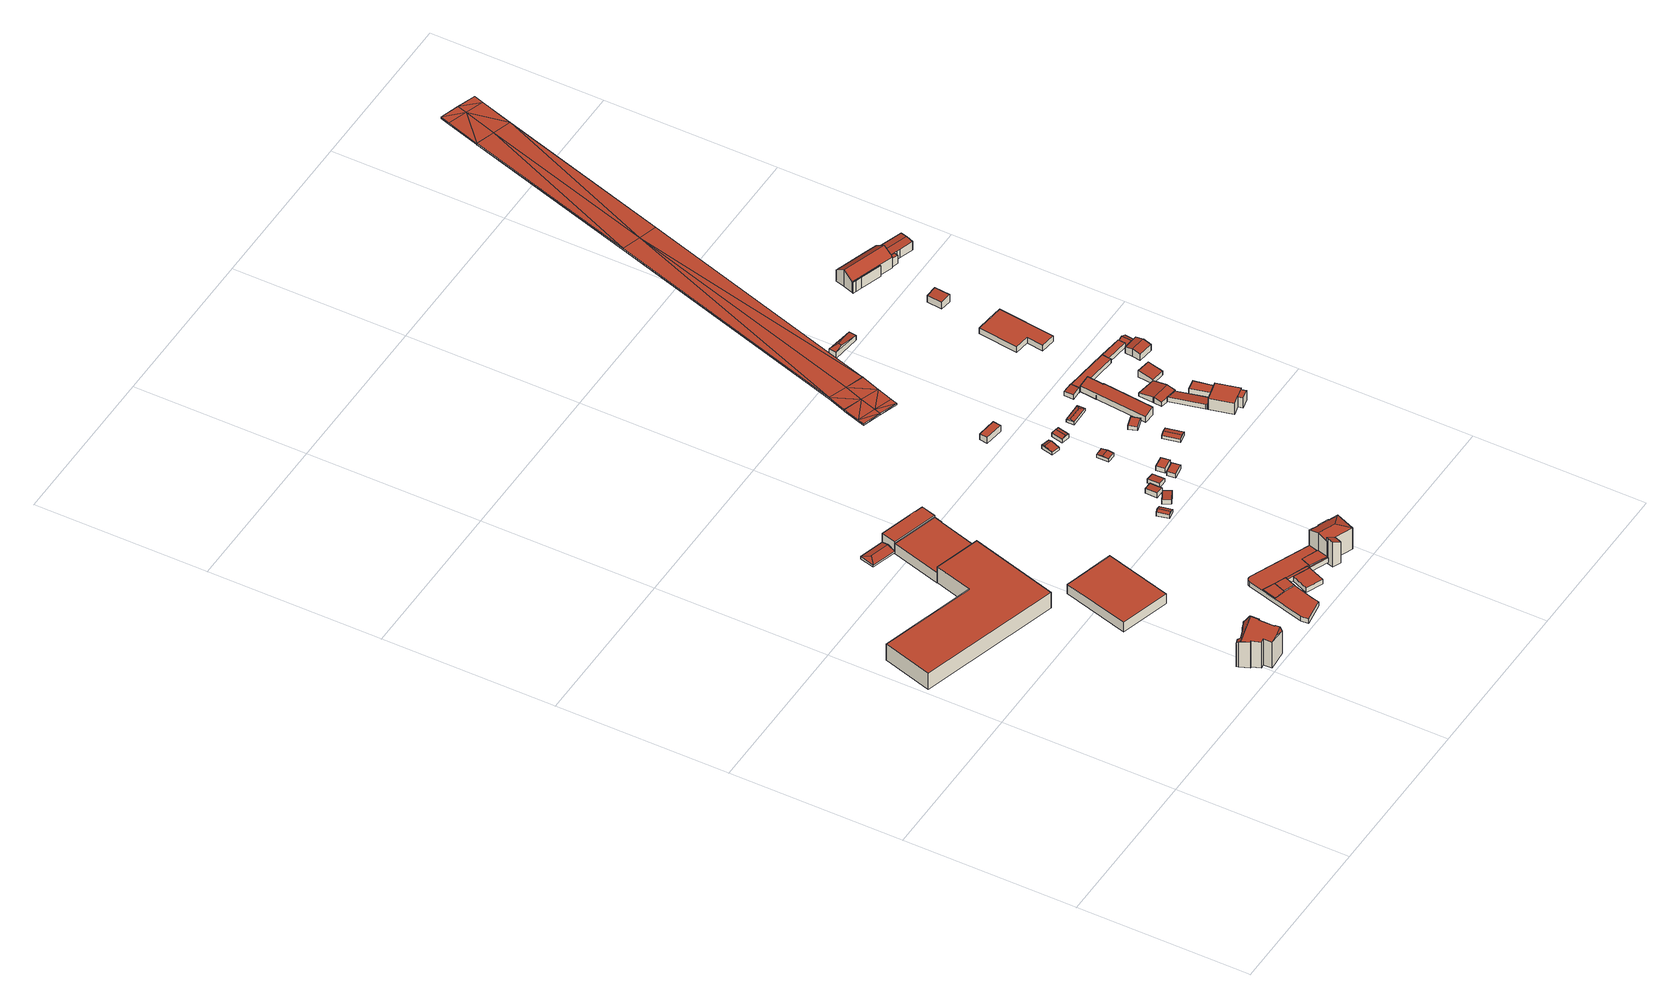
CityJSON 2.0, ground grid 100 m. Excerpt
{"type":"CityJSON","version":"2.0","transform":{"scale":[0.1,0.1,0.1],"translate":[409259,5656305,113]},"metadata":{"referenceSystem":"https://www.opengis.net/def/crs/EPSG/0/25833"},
"CityObjects":{
"building1":{"type":"Building","attributes":{"Dachtyp_tdc":"tdcPolyFlatRoof","Gemeindeschluessel":14612000,"Dachneigung":0,"QualitaetDacherkennung":42,"Geometrietyp2DReferenz":"3000","measuredHeight":10.75,"function":"31001_2000","roofType":"1000"},"geometry":[{"type":"Solid","lod":"2","boundaries":[[[[0,1,2,3]],[[1,4,5,2]],[[4,6,7,5]],[[6,8,9,7]],[[8,10,11,9]],[[10,0,3,11]],[[10,8,6,4,1,0]],[[3,2,5,7,9,11]]]],"semantics":{"surfaces":[{"type":"WallSurface"},{"type":"RoofSurface"},{"type":"GroundSurface"}],"values":[[0,0,0,0,0,0,1,2]]}}]},
"building2":{"type":"Building","attributes":{"Dachtyp_tdc":"tdcFreeFormRoof","Gemeindeschluessel":14612000,"Dachneigung":0.248,"QualitaetDacherkennung":63,"Geometrietyp2DReferenz":"3000","measuredHeight":17.49,"function":"31001_9998","roofType":"5000"},"geometry":[{"type":"Solid","lod":"2","boundaries":[[[[12,13,14,15]],[[13,16,17,14]],[[16,18,19,17]],[[18,20,21,19]],[[20,22,23,21]],[[22,24,25,23]],[[24,26,27,25]],[[26,28,29,27]],[[28,30,31,29]],[[30,32,33,31]],[[32,34,35,33]],[[34,36,37,35]],[[36,38,39,37]],[[38,40,41,39]],[[40,42,43,41]],[[42,44,45,43]],[[44,46,47,45]],[[46,48,49,47]],[[48,50,51,49]],[[50,52,53,51]],[[52,54,55,53]],[[54,56,57,55]],[[56,58,59,57]],[[58,60,61,59]],[[60,62,63,61]],[[62,64,65,63]],[[64,66,67,65]],[[66,68,69,67]],[[68,70,71,69]],[[70,72,73,71]],[[72,74,75,73]],[[74,12,15,75]],[[28,76,77]],[[78,12,74,72,70,68,66,64,62,60,58,56,54,52,50,48,46,44,42,40,79]],[[18,16,13,78,79,38,36,34,32,30,77,76,26,24,22,20]],[[28,26,76]],[[30,28,77]],[[13,12,78]],[[40,38,79]],[[15,14,17,19,21,23,25,27,29,31,33,35,37,39,41,43,45,47,49,51,53,55,57,59,61,63,65,67,69,71,73,75]]]],"semantics":{"surfaces":[{"type":"WallSurface"},{"type":"RoofSurface"},{"type":"GroundSurface"}],"values":[[0,0,0,0,0,0,0,0,0,0,0,0,0,0,0,0,0,0,0,0,0,0,0,0,0,0,0,0,0,0,0,0,1,1,1,0,0,0,0,2]]}}]},
"building3":{"type":"Building","attributes":{"Dachtyp_tdc":"tdcPolyFlatRoof","Gemeindeschluessel":14612000,"Dachneigung":0,"QualitaetDacherkennung":80,"Geometrietyp2DReferenz":"3000","measuredHeight":6.41,"function":"31001_2000","roofType":"1000"},"geometry":[{"type":"Solid","lod":"2","boundaries":[[[[80,81,82,83]],[[81,84,85,82]],[[84,86,87,85]],[[86,80,83,87]],[[86,84,81,80]],[[83,82,85,87]]]],"semantics":{"surfaces":[{"type":"WallSurface"},{"type":"RoofSurface"},{"type":"GroundSurface"}],"values":[[0,0,0,0,1,2]]}}]},
"building4":{"type":"Building","attributes":{"Dachtyp_tdc":"tdcHipAndGableRoof","Gemeindeschluessel":14612000,"Dachneigung":16.06,"QualitaetDacherkennung":42,"Geometrietyp2DReferenz":"3000","measuredHeight":2.48,"function":"31001_2000","roofType":"5000"},"geometry":[{"type":"Solid","lod":"2","boundaries":[[[[88,89,90,91]],[[89,92,93,90]],[[92,94,95,93]],[[94,88,91,95]],[[92,89,96]],[[88,94,97]],[[89,88,97,96]],[[94,92,96,97]],[[91,90,93,95]]]],"semantics":{"surfaces":[{"type":"WallSurface"},{"type":"RoofSurface"},{"type":"GroundSurface"}],"values":[[0,0,0,0,1,0,1,1,2]]}}]},
"building5":{"type":"Building","attributes":{"Dachtyp_tdc":"tdcPolyFlatRoof","Gemeindeschluessel":14612000,"Dachneigung":0,"QualitaetDacherkennung":42,"Geometrietyp2DReferenz":"3000","measuredHeight":6.64,"function":"31001_2000","roofType":"1000"},"geometry":[{"type":"Solid","lod":"2","boundaries":[[[[98,99,100,101]],[[99,102,103,100]],[[102,104,105,103]],[[104,106,107,105]],[[106,108,109,107]],[[108,98,101,109]],[[108,106,104,102,99,98]],[[101,100,103,105,107,109]]]],"semantics":{"surfaces":[{"type":"WallSurface"},{"type":"RoofSurface"},{"type":"GroundSurface"}],"values":[[0,0,0,0,0,0,1,2]]}}]},
"building6":{"type":"Building","attributes":{"Gemeindeschluessel":14612000,"Dachorientierung":0,"MittlereTraufHoehe":119.5,"ObjektHoehe":3,"BodenHoehe":116.5,"Geometrietyp2DReferenz":"3000","BezugspunktDach":"2000","AbsoluteHoehe":119.5,"Dachflaeche":56.58,"measuredHeight":3,"function":"31001_9998","storeysAboveGround":1},"geometry":[{"type":"MultiSurface","lod":"2","boundaries":[[[110,111,112,113,114]],[[114,113,115,116]],[[113,112,117,115]],[[112,111,118,117]],[[111,110,119,118]],[[110,114,116,119]],[[116,115,117,118,119]]],"semantics":{"surfaces":[{"type":"RoofSurface"},{"type":"WallSurface"},{"type":"GroundSurface"}],"values":[0,1,1,1,1,1,2]}}]},
"building7":{"type":"Building","attributes":{"Gemeindeschluessel":14612000,"Geometrietyp2DReferenz":"3000","function":"31001_2000","roofType":"9999"},"children":["building7-1","building7-2"]},
"building7-1":{"type":"BuildingPart","attributes":{"Dachtyp_tdc":"tdcPolyFlatRoof","Dachneigung":0,"QualitaetDacherkennung":53,"Geometrietyp2DReferenz":"3000","measuredHeight":4.71,"roofType":"1000"},"parents":["building7"],"geometry":[{"type":"MultiSurface","lod":"2","boundaries":[[[120,121,122,123]],[[121,124,125,122]],[[124,126,127,125]],[[126,124,121,120]],[[123,122,125,127]]],"semantics":{"surfaces":[{"type":"WallSurface"},{"type":"RoofSurface"},{"type":"GroundSurface"}],"values":[0,0,0,1,2]}}]},
"building7-2":{"type":"BuildingPart","attributes":{"Dachtyp_tdc":"tdcPolyFlatRoof","Dachneigung":0,"QualitaetDacherkennung":75,"Geometrietyp2DReferenz":"3000","measuredHeight":7.86,"roofType":"1000"},"parents":["building7"],"geometry":[{"type":"MultiSurface","lod":"2","boundaries":[[[128,129,120,123,130]],[[131,132,133,127,126]],[[132,134,101,133]],[[134,135,109,101]],[[135,128,130,109]],[[135,134,132,131,129,128]],[[130,123,127,133,101,109]]],"semantics":{"surfaces":[{"type":"WallSurface"},{"type":"RoofSurface"},{"type":"GroundSurface"}],"values":[0,0,0,0,0,1,2]}}]},
"building8":{"type":"Building","attributes":{"Gemeindeschluessel":14612000,"Dachorientierung":0,"MittlereTraufHoehe":119.45,"ObjektHoehe":3,"BodenHoehe":116.45,"Geometrietyp2DReferenz":"3000","BezugspunktDach":"2000","AbsoluteHoehe":119.45,"Dachflaeche":48.35,"measuredHeight":3,"function":"31001_9998","storeysAboveGround":1},"geometry":[{"type":"MultiSurface","lod":"2","boundaries":[[[112,111,136,137,138]],[[138,137,139,140]],[[137,136,141,139]],[[136,111,118,141]],[[111,112,117,118]],[[112,138,140,117]],[[140,139,141,118,117]]],"semantics":{"surfaces":[{"type":"RoofSurface"},{"type":"WallSurface"},{"type":"GroundSurface"}],"values":[0,1,1,1,1,1,2]}}]},
"building9":{"type":"Building","attributes":{"Dachtyp_tdc":"tdcPolyFlatRoof","Gemeindeschluessel":14612000,"Dachneigung":0,"QualitaetDacherkennung":0,"Geometrietyp2DReferenz":"3000","BezugspunktDach":"2000","measuredHeight":3,"function":"31001_9998"},"geometry":[{"type":"MultiSurface","lod":"2","boundaries":[[[142,143,144,145,146,147,148,149,150,151,152,153]],[[153,152,154,155]],[[152,151,156,154]],[[151,150,157,156]],[[150,149,158,157]],[[149,148,159,158]],[[148,147,160,159]],[[147,146,161,160]],[[146,145,162,161]],[[145,144,163,162]],[[144,143,164,163]],[[143,142,165,164]],[[142,153,155,165]],[[155,154,156,157,158,159,160,161,162,163,164,165]]],"semantics":{"surfaces":[{"type":"RoofSurface"},{"type":"WallSurface"},{"type":"GroundSurface"}],"values":[0,1,1,1,1,1,1,1,1,1,1,1,1,2]}}]},
"building10":{"type":"Building","attributes":{"Gemeindeschluessel":14612000,"Dachorientierung":0,"MittlereTraufHoehe":119.44,"ObjektHoehe":3,"BodenHoehe":116.44,"Geometrietyp2DReferenz":"3000","BezugspunktDach":"2000","AbsoluteHoehe":119.44,"Dachflaeche":134,"measuredHeight":3,"function":"31001_9998","storeysAboveGround":1},"geometry":[{"type":"MultiSurface","lod":"2","boundaries":[[[166,167,168,169,170,171,172]],[[172,171,173,174]],[[171,170,175,173]],[[170,169,176,175]],[[169,168,177,176]],[[168,167,178,177]],[[167,166,179,178]],[[166,172,174,179]],[[174,173,175,176,177,178,179]]],"semantics":{"surfaces":[{"type":"RoofSurface"},{"type":"WallSurface"},{"type":"GroundSurface"}],"values":[0,1,1,1,1,1,1,1,2]}}]},
"building11":{"type":"Building","attributes":{"Gemeindeschluessel":14612000,"Dachorientierung":0,"MittlereTraufHoehe":119.69,"ObjektHoehe":3.53,"BodenHoehe":116.16,"Geometrietyp2DReferenz":"3000","BezugspunktDach":"2000","AbsoluteHoehe":119.69,"Dachflaeche":68.85,"measuredHeight":3.53,"function":"31001_9998","storeysAboveGround":1},"geometry":[{"type":"MultiSurface","lod":"2","boundaries":[[[180,181,182,183,184]],[[184,183,185,186]],[[183,182,187,185]],[[182,181,188,187]],[[181,180,189,188]],[[180,184,186,189]],[[186,185,187,188,189]]],"semantics":{"surfaces":[{"type":"RoofSurface"},{"type":"WallSurface"},{"type":"GroundSurface"}],"values":[0,1,1,1,1,1,2]}}]},
"building12":{"type":"Building","attributes":{"Gemeindeschluessel":14612000,"Geometrietyp2DReferenz":"3000","function":"31001_9998","roofType":"9999"},"children":["building12-1","building12-2"]},
"building12-1":{"type":"BuildingPart","attributes":{"Dachtyp_tdc":"tdcHipAndGableRoof","Dachneigung":18.01,"QualitaetDacherkennung":66,"Geometrietyp2DReferenz":"3000","measuredHeight":16.3,"roofType":"5000"},"parents":["building12"],"geometry":[{"type":"MultiSurface","lod":"2","boundaries":[[[190,191,192,193]],[[191,194,195,192]],[[194,196,197,195]],[[196,198,199,197]],[[198,200,201,199]],[[200,202,203,201]],[[202,204,205,203]],[[204,206,207,208,205]],[[209,190,193,210]],[[204,202,211]],[[202,200,198,196,194,191,190,211]],[[190,209,212,206,204,211]],[[193,192,195,197,199,201,203,205,208,210]]],"semantics":{"surfaces":[{"type":"WallSurface"},{"type":"RoofSurface"},{"type":"GroundSurface"}],"values":[0,0,0,0,0,0,0,0,0,1,1,1,2]}}]},
"building12-2":{"type":"BuildingPart","attributes":{"Dachtyp_tdc":"tdcPolyFlatRoof","Dachneigung":26.74,"QualitaetDacherkennung":64,"Geometrietyp2DReferenz":"3000","measuredHeight":17.01,"roofType":"2100"},"parents":["building12"],"geometry":[{"type":"MultiSurface","lod":"2","boundaries":[[[213,214,215,216]],[[214,217,218,215]],[[217,219,209,210,218]],[[207,220,221,208]],[[220,213,216,221]],[[220,207,212,219,217,214,213]],[[216,215,218,210,208,221]]],"semantics":{"surfaces":[{"type":"WallSurface"},{"type":"RoofSurface"},{"type":"GroundSurface"}],"values":[0,0,0,0,0,1,2]}}]},
"building13":{"type":"Building","attributes":{"Dachtyp_tdc":"tdcGableRoof","Gemeindeschluessel":14612000,"Dachneigung":18.42,"QualitaetDacherkennung":80,"Geometrietyp2DReferenz":"3000","measuredHeight":3.08,"function":"31001_9998","roofType":"3100"},"geometry":[{"type":"Solid","lod":"2","boundaries":[[[[222,223,224,225]],[[223,226,227,224]],[[226,228,229,227]],[[228,222,225,229]],[[226,223,230]],[[222,228,231]],[[223,222,231,230]],[[228,226,230,231]],[[225,224,227,229]]]],"semantics":{"surfaces":[{"type":"WallSurface"},{"type":"RoofSurface"},{"type":"GroundSurface"}],"values":[[0,0,0,0,0,0,1,1,2]]}}]},
"building14":{"type":"Building","attributes":{"Dachtyp_tdc":"tdcPolyFlatRoof","Gemeindeschluessel":14612000,"Dachneigung":3.99,"QualitaetDacherkennung":74,"Geometrietyp2DReferenz":"3000","measuredHeight":2.98,"function":"31001_9998","roofType":"2100"},"geometry":[{"type":"Solid","lod":"2","boundaries":[[[[232,233,234,235]],[[233,236,237,234]],[[236,238,239,237]],[[238,232,235,239]],[[238,236,233,232]],[[235,234,237,239]]]],"semantics":{"surfaces":[{"type":"WallSurface"},{"type":"RoofSurface"},{"type":"GroundSurface"}],"values":[[0,0,0,0,1,2]]}}]},
"building15":{"type":"Building","attributes":{"Dachtyp_tdc":"tdcPolyFlatRoof","Gemeindeschluessel":14612000,"Dachneigung":4.72,"QualitaetDacherkennung":92,"Geometrietyp2DReferenz":"3000","measuredHeight":3.23,"function":"31001_9998","roofType":"2100"},"geometry":[{"type":"Solid","lod":"2","boundaries":[[[[240,241,242,243]],[[241,244,245,242]],[[244,246,247,245]],[[246,240,243,247]],[[246,244,241,240]],[[243,242,245,247]]]],"semantics":{"surfaces":[{"type":"WallSurface"},{"type":"RoofSurface"},{"type":"GroundSurface"}],"values":[[0,0,0,0,1,2]]}}]},
"building16":{"type":"Building","attributes":{"Dachtyp_tdc":"tdcPolyFlatRoof","Gemeindeschluessel":14612000,"Dachneigung":6.1,"QualitaetDacherkennung":89,"Geometrietyp2DReferenz":"3000","measuredHeight":2.98,"function":"31001_9998","roofType":"2100"},"geometry":[{"type":"Solid","lod":"2","boundaries":[[[[248,249,250,251]],[[249,252,253,250]],[[252,254,255,253]],[[254,248,251,255]],[[254,252,249,248]],[[251,250,253,255]]]],"semantics":{"surfaces":[{"type":"WallSurface"},{"type":"RoofSurface"},{"type":"GroundSurface"}],"values":[[0,0,0,0,1,2]]}}]},
"building17":{"type":"Building","attributes":{"Dachtyp_tdc":"tdcPolyFlatRoof","Gemeindeschluessel":14612000,"Dachneigung":0,"QualitaetDacherkennung":68,"Geometrietyp2DReferenz":"3000","measuredHeight":2.81,"function":"31001_9998","roofType":"1000"},"geometry":[{"type":"Solid","lod":"2","boundaries":[[[[256,257,258,259]],[[257,260,261,258]],[[260,262,263,261]],[[262,256,259,263]],[[262,260,257,256]],[[259,258,261,263]]]],"semantics":{"surfaces":[{"type":"WallSurface"},{"type":"RoofSurface"},{"type":"GroundSurface"}],"values":[[0,0,0,0,1,2]]}}]},
"building18":{"type":"Building","attributes":{"Dachtyp_tdc":"tdcGableRoof","Gemeindeschluessel":14612000,"Dachneigung":13.55,"QualitaetDacherkennung":79,"Geometrietyp2DReferenz":"3000","measuredHeight":3.06,"function":"31001_9998","roofType":"3100"},"geometry":[{"type":"Solid","lod":"2","boundaries":[[[[264,265,266,267]],[[265,268,269,266]],[[268,270,271,269]],[[270,264,267,271]],[[268,265,272]],[[264,270,273]],[[265,264,273,272]],[[270,268,272,273]],[[267,266,269,271]]]],"semantics":{"surfaces":[{"type":"WallSurface"},{"type":"RoofSurface"},{"type":"GroundSurface"}],"values":[[0,0,0,0,0,0,1,1,2]]}}]},
"building19":{"type":"Building","attributes":{"Dachtyp_tdc":"tdcPolyFlatRoof","Gemeindeschluessel":14612000,"Dachneigung":0,"QualitaetDacherkennung":68,"Geometrietyp2DReferenz":"3000","measuredHeight":2.91,"function":"31001_9998","roofType":"1000"},"geometry":[{"type":"Solid","lod":"2","boundaries":[[[[274,275,276,277]],[[275,278,279,276]],[[278,280,281,279]],[[280,274,277,281]],[[280,278,275,274]],[[277,276,279,281]]]],"semantics":{"surfaces":[{"type":"WallSurface"},{"type":"RoofSurface"},{"type":"GroundSurface"}],"values":[[0,0,0,0,1,2]]}}]},
"building20":{"type":"Building","attributes":{"Dachtyp_tdc":"tdcGableRoof","Gemeindeschluessel":14612000,"Dachneigung":10.43,"QualitaetDacherkennung":77,"Geometrietyp2DReferenz":"3000","measuredHeight":2.69,"function":"31001_9998","roofType":"3100"},"geometry":[{"type":"Solid","lod":"2","boundaries":[[[[282,283,284]],[[285,282,284,286]],[[283,287,286,284]],[[288,289,290,291]],[[282,285,289,288]],[[285,287,290,289]],[[287,283,291,290]],[[283,282,288,291]],[[287,285,286]]]],"semantics":{"surfaces":[{"type":"WallSurface"},{"type":"RoofSurface"},{"type":"GroundSurface"}],"values":[[0,1,1,2,0,0,0,0,0]]}}]},
"building21":{"type":"Building","attributes":{"Dachtyp_tdc":"tdcPolyFlatRoof","Gemeindeschluessel":14612000,"Dachneigung":0,"QualitaetDacherkennung":85,"Geometrietyp2DReferenz":"3000","measuredHeight":3.97,"function":"31001_2000","roofType":"1000"},"geometry":[{"type":"Solid","lod":"2","boundaries":[[[[292,293,294,295]],[[293,296,297,294]],[[296,298,299,297]],[[298,292,295,299]],[[298,296,293,292]],[[295,294,297,299]]]],"semantics":{"surfaces":[{"type":"WallSurface"},{"type":"RoofSurface"},{"type":"GroundSurface"}],"values":[[0,0,0,0,1,2]]}}]},
"building22":{"type":"Building","attributes":{"Dachtyp_tdc":"tdcGableRoof","Gemeindeschluessel":14612000,"Dachneigung":15.44,"QualitaetDacherkennung":74,"Geometrietyp2DReferenz":"3000","measuredHeight":3.02,"function":"31001_9998","roofType":"3100"},"geometry":[{"type":"Solid","lod":"2","boundaries":[[[[300,301,302,303]],[[301,304,305,302]],[[304,306,307,305]],[[306,300,303,307]],[[304,301,308]],[[300,306,309]],[[301,300,309,308]],[[306,304,308,309]],[[303,302,305,307]]]],"semantics":{"surfaces":[{"type":"WallSurface"},{"type":"RoofSurface"},{"type":"GroundSurface"}],"values":[[0,0,0,0,0,0,1,1,2]]}}]},
"building23":{"type":"Building","attributes":{"Dachtyp_tdc":"tdcGableRoof","Gemeindeschluessel":14612000,"Dachneigung":10.14,"QualitaetDacherkennung":54,"Geometrietyp2DReferenz":"3000","measuredHeight":2.73,"function":"31001_9998","roofType":"3100"},"geometry":[{"type":"Solid","lod":"2","boundaries":[[[[310,311,312,313]],[[311,314,315,312]],[[314,316,317,315]],[[316,310,313,317]],[[314,311,318]],[[310,316,319]],[[311,310,319,318]],[[316,314,318,319]],[[313,312,315,317]]]],"semantics":{"surfaces":[{"type":"WallSurface"},{"type":"RoofSurface"},{"type":"GroundSurface"}],"values":[[0,0,0,0,0,0,1,1,2]]}}]},
"building24":{"type":"Building","attributes":{"Dachtyp_tdc":"tdcHipAndGableRoof","Gemeindeschluessel":14612000,"Dachneigung":18.89,"QualitaetDacherkennung":60,"Geometrietyp2DReferenz":"3000","measuredHeight":2.59,"function":"31001_9998","roofType":"5000"},"geometry":[{"type":"Solid","lod":"2","boundaries":[[[[320,321,322,323]],[[321,324,325,322]],[[324,326,327,325]],[[326,320,323,327]],[[324,321,328]],[[320,326,329]],[[321,320,329,328]],[[326,324,328,329]],[[323,322,325,327]]]],"semantics":{"surfaces":[{"type":"WallSurface"},{"type":"RoofSurface"},{"type":"GroundSurface"}],"values":[[0,0,0,0,1,0,1,1,2]]}}]},
"building25":{"type":"Building","attributes":{"Dachtyp_tdc":"tdcPolyFlatRoof","Gemeindeschluessel":14612000,"Dachneigung":2.77,"QualitaetDacherkennung":59,"Geometrietyp2DReferenz":"3000","measuredHeight":2.69,"function":"31001_9998","roofType":"2100"},"geometry":[{"type":"Solid","lod":"2","boundaries":[[[[330,331,332,333]],[[331,334,335,332]],[[334,336,337,335]],[[336,330,333,337]],[[336,334,331,330]],[[333,332,335,337]]]],"semantics":{"surfaces":[{"type":"WallSurface"},{"type":"RoofSurface"},{"type":"GroundSurface"}],"values":[[0,0,0,0,1,2]]}}]},
"building26":{"type":"Building","attributes":{"Dachtyp_tdc":"tdcPolyFlatRoof","Gemeindeschluessel":14612000,"Dachneigung":14.89,"QualitaetDacherkennung":70,"Geometrietyp2DReferenz":"3000","measuredHeight":5.6,"function":"31001_2000","roofType":"2100"},"geometry":[{"type":"Solid","lod":"2","boundaries":[[[[338,339,340,341]],[[339,342,343,340]],[[342,344,345,343]],[[344,346,347,345]],[[346,348,349,347]],[[348,338,341,349]],[[348,346,344,342,339,338]],[[341,340,343,345,347,349]]]],"semantics":{"surfaces":[{"type":"WallSurface"},{"type":"RoofSurface"},{"type":"GroundSurface"}],"values":[[0,0,0,0,0,0,1,2]]}}]},
"building27":{"type":"Building","attributes":{"Dachtyp_tdc":"tdcPolyFlatRoof","Gemeindeschluessel":14612000,"Dachneigung":3.21,"QualitaetDacherkennung":91,"Geometrietyp2DReferenz":"3000","measuredHeight":2.98,"function":"31001_9998","roofType":"2100"},"geometry":[{"type":"Solid","lod":"2","boundaries":[[[[350,351,352,353]],[[351,354,355,352]],[[354,356,357,355]],[[356,350,353,357]],[[356,354,351,350]],[[353,352,355,357]]]],"semantics":{"surfaces":[{"type":"WallSurface"},{"type":"RoofSurface"},{"type":"GroundSurface"}],"values":[[0,0,0,0,1,2]]}}]},
"building28":{"type":"Building","attributes":{"Dachtyp_tdc":"tdcPolyFlatRoof","Gemeindeschluessel":14612000,"Dachneigung":5.81,"QualitaetDacherkennung":89,"Geometrietyp2DReferenz":"3000","measuredHeight":3.02,"function":"31001_2000","roofType":"2100"},"geometry":[{"type":"Solid","lod":"2","boundaries":[[[[358,359,360,361]],[[359,362,363,360]],[[362,364,365,363]],[[364,366,367,365]],[[366,358,361,367]],[[366,364,362,359,358]],[[361,360,363,365,367]]]],"semantics":{"surfaces":[{"type":"WallSurface"},{"type":"RoofSurface"},{"type":"GroundSurface"}],"values":[[0,0,0,0,0,1,2]]}}]},
"building29":{"type":"Building","attributes":{"Dachtyp_tdc":"tdcFreeFormRoof","Gemeindeschluessel":14612000,"Dachneigung":10.23,"QualitaetDacherkennung":24,"Geometrietyp2DReferenz":"3000","measuredHeight":3.76,"function":"31001_2000","roofType":"5000"},"geometry":[{"type":"Solid","lod":"2","boundaries":[[[[368,369,370,371]],[[369,372,373,370]],[[372,374,375,373]],[[374,376,377,375]],[[376,378,379,377]],[[378,380,381,379]],[[380,382,383,381]],[[382,384,385,383]],[[384,386,387,385]],[[386,368,371,387]],[[382,380,378,376,374]],[[374,372,369,368,386,384,382]],[[371,370,373,375,377,379,381,383,385,387]]]],"semantics":{"surfaces":[{"type":"WallSurface"},{"type":"RoofSurface"},{"type":"GroundSurface"}],"values":[[0,0,0,0,0,0,0,0,0,0,1,1,2]]}}]},
"building30":{"type":"Building","attributes":{"Dachtyp_tdc":"tdcHipAndGableRoof","Gemeindeschluessel":14612000,"Dachneigung":10.03,"QualitaetDacherkennung":32,"Geometrietyp2DReferenz":"3000","measuredHeight":5.29,"function":"31001_2000","roofType":"5000"},"geometry":[{"type":"Solid","lod":"2","boundaries":[[[[388,389,390,391]],[[389,392,393,390]],[[392,394,395,393]],[[394,388,391,395]],[[392,389,396]],[[388,394,397]],[[389,388,397,396]],[[394,392,396,397]],[[391,390,393,395]]]],"semantics":{"surfaces":[{"type":"WallSurface"},{"type":"RoofSurface"},{"type":"GroundSurface"}],"values":[[0,0,0,0,1,0,1,1,2]]}}]},
"building31":{"type":"Building","attributes":{"Gemeindeschluessel":14612000,"Geometrietyp2DReferenz":"3000","function":"31001_2000","roofType":"9999"},"children":["building31-1","building31-2"]},
"building31-1":{"type":"BuildingPart","attributes":{"Dachtyp_tdc":"tdcPolyFlatRoof","Dachneigung":0,"QualitaetDacherkennung":53,"Geometrietyp2DReferenz":"3000","measuredHeight":6.44,"roofType":"1000"},"parents":["building31"],"geometry":[{"type":"MultiSurface","lod":"2","boundaries":[[[398,399,400,401]],[[399,402,403,400]],[[404,398,401,405]],[[404,402,399,398]],[[401,400,403,405]]],"semantics":{"surfaces":[{"type":"WallSurface"},{"type":"RoofSurface"},{"type":"GroundSurface"}],"values":[0,0,0,1,2]}}]},
"building31-2":{"type":"BuildingPart","attributes":{"Dachtyp_tdc":"tdcPolyFlatRoof","Dachneigung":0,"QualitaetDacherkennung":85,"Geometrietyp2DReferenz":"3000","measuredHeight":7.5,"roofType":"1000"},"parents":["building31"],"geometry":[{"type":"MultiSurface","lod":"2","boundaries":[[[406,407,408,403,402]],[[407,409,410,408]],[[409,411,412,410]],[[411,413,414,412]],[[413,415,404,405,414]],[[413,411,409,407,406,415]],[[405,403,408,410,412,414]]],"semantics":{"surfaces":[{"type":"WallSurface"},{"type":"RoofSurface"},{"type":"GroundSurface"}],"values":[0,0,0,0,0,1,2]}}]},
"building32":{"type":"Building","attributes":{"Dachtyp_tdc":"tdcPolyFlatRoof","Gemeindeschluessel":14612000,"Dachneigung":0,"QualitaetDacherkennung":85,"Geometrietyp2DReferenz":"3000","measuredHeight":3.83,"function":"31001_2000","roofType":"1000"},"geometry":[{"type":"Solid","lod":"2","boundaries":[[[[416,417,418,412]],[[417,419,420,418]],[[419,421,422,420]],[[421,423,414,422]],[[423,416,412,414]],[[423,421,419,417,416]],[[412,418,420,422,414]]]],"semantics":{"surfaces":[{"type":"WallSurface"},{"type":"RoofSurface"},{"type":"GroundSurface"}],"values":[[0,0,0,0,0,1,2]]}}]},
"building33":{"type":"Building","attributes":{"Dachtyp_tdc":"tdcPolyFlatRoof","Gemeindeschluessel":14612000,"Dachneigung":8.59,"QualitaetDacherkennung":89,"Geometrietyp2DReferenz":"3000","measuredHeight":4.16,"function":"31001_2000","roofType":"2100"},"geometry":[{"type":"Solid","lod":"2","boundaries":[[[[424,425,426,427]],[[425,428,429,426]],[[428,430,431,429]],[[430,424,427,431]],[[430,428,425,424]],[[427,426,429,431]]]],"semantics":{"surfaces":[{"type":"WallSurface"},{"type":"RoofSurface"},{"type":"GroundSurface"}],"values":[[0,0,0,0,1,2]]}}]},
"building34":{"type":"Building","attributes":{"Gemeindeschluessel":14612000,"Dachneigung":77.08,"Dachorientierung":-83.68,"MittlereTraufHoehe":119.63,"QualitaetDacherkennung":100,"ObjektHoehe":5.17,"BodenHoehe":115.1,"Geometrietyp2DReferenz":"3000","AbsoluteHoehe":120.27,"Dachflaeche":86.65,"measuredHeight":5.17,"function":"31001_2000","roofType":"3100","storeysAboveGround":2},"children":["building34-1","building34-2","building34-3","building34-4"],"geometry":[{"type":"MultiSurface","lod":"2","boundaries":[[[432,433,434,435]],[[433,436,437,434]],[[436,438,439,437]],[[438,440,439]],[[441,442,443,444,445]],[[442,446,447,443]],[[446,448,449,447]],[[448,432,435,449]],[[433,432,448,446,442]],[[442,441,438,436,433]],[[435,434,437,439,450,444,443,447,449]],[[445,451,440,438,441]],[[445,444,450,451]],[[451,450,439,440]]],"semantics":{"surfaces":[{"type":"WallSurface"},{"type":"RoofSurface"},{"type":"GroundSurface"},{"type":"ClosureSurface","isClosure":"1","QuelleClosure":"LoD2WallSurface"}],"values":[0,0,0,0,0,0,0,0,1,1,2,0,3,3]}}]},
"building34-1":{"type":"BuildingPart","attributes":{"Dachneigung":90,"Dachorientierung":0,"MittlereTraufHoehe":118.13,"QualitaetDacherkennung":96,"BodenHoehe":115.1,"ObjektTeilHoehe":3.02,"Geometrietyp2DReferenz":"3000","AbsoluteHoehe":118.13,"Dachflaeche":57.5,"measuredHeight":3.02,"roofType":"1000","storeysAboveGround":1},"parents":["building34"],"geometry":[{"type":"MultiSurface","lod":"2","boundaries":[[[452,453,454,455,456]],[[457,458,459,460,461]],[[457,452,456,458]],[[459,455,454,460]],[[456,455,459,458]],[[461,453,452,457]],[[461,460,454,453]]],"semantics":{"surfaces":[{"type":"WallSurface"},{"type":"RoofSurface"},{"type":"GroundSurface"},{"type":"ClosureSurface","isClosure":"1","QuelleClosure":"LoD2WallSurface"}],"values":[0,0,1,2,3,0,3]}}]},
"building34-2":{"type":"BuildingPart","attributes":{"Dachneigung":84.69,"Dachorientierung":6.13,"MittlereTraufHoehe":119,"QualitaetDacherkennung":65,"BodenHoehe":115.1,"ObjektTeilHoehe":4.12,"Geometrietyp2DReferenz":"3000","AbsoluteHoehe":119.22,"Dachflaeche":59.08,"measuredHeight":4.12,"roofType":"3100","storeysAboveGround":1},"parents":["building34"],"geometry":[{"type":"MultiSurface","lod":"2","boundaries":[[[462,463,464,465]],[[463,466,467,464]],[[466,468,469,467]],[[468,470,471,469]],[[470,472,473,474,471]],[[475,476,477]],[[475,462,465,476]],[[478,472,470,468,466]],[[466,463,462,475,478]],[[465,464,467,469,471,474,479,476]],[[480,473,472,478]],[[479,474,473,480]],[[475,477,480,478]],[[479,480,477,476]]],"semantics":{"surfaces":[{"type":"WallSurface"},{"type":"RoofSurface"},{"type":"GroundSurface"},{"type":"ClosureSurface","isClosure":"1","QuelleClosure":"LoD2WallSurface"}],"values":[0,0,0,0,0,0,0,1,1,2,0,3,0,3]}}]},
"building34-3":{"type":"BuildingPart","attributes":{"Dachneigung":90,"Dachorientierung":0,"MittlereTraufHoehe":118.07,"QualitaetDacherkennung":18,"BodenHoehe":115.1,"ObjektTeilHoehe":2.96,"Geometrietyp2DReferenz":"3000","AbsoluteHoehe":118.07,"Dachflaeche":145.38,"measuredHeight":2.96,"roofType":"1000","storeysAboveGround":1},"parents":["building34"],"geometry":[{"type":"MultiSurface","lod":"2","boundaries":[[[481,482,483,484]],[[482,456,455,483]],[[458,485,486,459]],[[485,477,476,486]],[[473,487,488,474]],[[487,481,484,488]],[[487,473,480,477,485,458,456,482,481]],[[484,483,455,459,486,476,479,474,488]],[[459,455,456,458]],[[474,479,480,473]],[[479,476,477,480]]],"semantics":{"surfaces":[{"type":"WallSurface"},{"type":"RoofSurface"},{"type":"GroundSurface"},{"type":"ClosureSurface","isClosure":"1","QuelleClosure":"LoD2WallSurface"}],"values":[0,0,0,0,0,0,1,2,3,3,3]}}]},
"building34-4":{"type":"BuildingPart","attributes":{"Dachneigung":60.92,"Dachorientierung":-173.53,"MittlereTraufHoehe":117.37,"QualitaetDacherkennung":44,"BodenHoehe":115.1,"ObjektTeilHoehe":3.52,"Geometrietyp2DReferenz":"3000","AbsoluteHoehe":118.62,"Dachflaeche":45.63,"measuredHeight":3.52,"roofType":"3100","storeysAboveGround":1},"parents":["building34"],"geometry":[{"type":"MultiSurface","lod":"2","boundaries":[[[440,461,460,439]],[[453,489,490,454]],[[489,491,492,490]],[[491,493,494,492]],[[493,445,444,494]],[[451,445,493,491,489]],[[489,453,461,440,451]],[[444,450,439,460,454,490,492,494]],[[450,444,445,451]],[[440,439,450,451]],[[454,460,461,453]]],"semantics":{"surfaces":[{"type":"WallSurface"},{"type":"RoofSurface"},{"type":"GroundSurface"},{"type":"ClosureSurface","isClosure":"1","QuelleClosure":"LoD2WallSurface"}],"values":[0,0,0,0,0,1,1,2,3,3,3]}}]},
"building35":{"type":"Building","attributes":{"Dachtyp_tdc":"tdcPolyFlatRoof","Gemeindeschluessel":14612000,"Dachneigung":0,"QualitaetDacherkennung":82,"Geometrietyp2DReferenz":"3000","measuredHeight":3.71,"function":"31001_2000","roofType":"1000"},"geometry":[{"type":"Solid","lod":"2","boundaries":[[[[495,496,497,498]],[[496,499,500,497]],[[499,501,502,500]],[[501,503,504,502]],[[503,505,506,504]],[[505,507,508,506]],[[507,495,498,508]],[[507,505,503,501,499,496,495]],[[498,497,500,502,504,506,508]]]],"semantics":{"surfaces":[{"type":"WallSurface"},{"type":"RoofSurface"},{"type":"GroundSurface"}],"values":[[0,0,0,0,0,0,0,1,2]]}}]},
"building36":{"type":"Building","attributes":{"name":"Waltherstraßenbrücke","Stand_DGM":"2016","Stand_Basis-DLM":"2021","Gemeindeschluessel":"14612000","ObjektHoehe":1,"Stand_Laserscan":"2016","BodenHoehe":115.56,"Stand_3D-Stadtmodell":"2023","Geometrietyp2DReferenz":2000,"AbsoluteHoehe":116.56,"measuredHeight":1,"function":"53001_1800","roofType":"9999"},"geometry":[{"type":"MultiSurface","lod":"2","boundaries":[[[509,510,511]],[[509,511,512]],[[513,509,514]],[[513,514,515]],[[514,509,512]],[[516,515,514]],[[516,514,517]],[[517,514,518]],[[519,517,520]],[[520,517,518]],[[521,519,522]],[[521,522,523]],[[522,519,520]],[[524,525,526]],[[526,525,522]],[[522,525,523]],[[527,524,526]],[[527,526,528]],[[512,511,529]],[[512,529,530]],[[514,512,531]],[[531,512,530]],[[514,531,518]],[[518,531,532]],[[518,532,533]],[[520,518,534]],[[520,534,535]],[[533,534,518]],[[522,520,536]],[[536,520,535]],[[526,522,536]],[[526,536,537]],[[528,526,537]],[[528,537,538]],[[532,539,540]],[[531,530,541]],[[531,541,539]],[[530,529,542]],[[530,542,541]],[[529,511,543]],[[529,543,542]],[[511,510,544]],[[511,544,543]],[[510,509,545]],[[510,545,544]],[[509,513,546]],[[509,546,545]],[[513,515,547]],[[513,547,546]],[[515,516,548]],[[515,548,547]],[[516,517,549]],[[516,549,548]],[[517,519,550]],[[517,550,549]],[[519,521,551]],[[519,551,550]],[[521,523,552]],[[521,552,551]],[[523,525,553]],[[523,553,552]],[[525,524,554]],[[525,554,553]],[[524,527,555]],[[524,555,554]],[[527,528,556]],[[527,556,555]],[[528,538,557]],[[528,557,556]],[[538,537,558]],[[538,558,557]],[[537,536,559]],[[537,559,558]],[[536,535,560]],[[536,560,559]],[[535,534,561]],[[535,561,560]],[[534,533,562]],[[534,562,561]],[[533,532,540]],[[533,540,562]],[[532,531,539]],[[543,544,545]],[[563,543,545]],[[564,545,546]],[[547,564,546]],[[563,545,564]],[[564,547,548]],[[549,564,548]],[[565,564,549]],[[566,549,550]],[[565,549,566]],[[567,550,551]],[[552,567,551]],[[566,550,567]],[[568,553,554]],[[567,553,568]],[[552,553,567]],[[568,554,555]],[[556,568,555]],[[542,543,563]],[[541,542,563]],[[539,563,564]],[[541,563,539]],[[565,539,564]],[[540,539,565]],[[562,540,565]],[[561,565,566]],[[560,561,566]],[[565,561,562]],[[559,566,567]],[[560,566,559]],[[559,567,568]],[[558,559,568]],[[558,568,556]],[[557,558,556]]],"semantics":{"surfaces":[{"type":"RoofSurface"},{"type":"WallSurface"},{"type":"GroundSurface"}],"values":[0,0,0,0,0,0,0,0,0,0,0,0,0,0,0,0,0,0,0,0,0,0,0,0,0,0,0,0,0,0,0,0,0,0,1,1,1,1,1,1,1,1,1,1,1,1,1,1,1,1,1,1,1,1,1,1,1,1,1,1,1,1,1,1,1,1,1,1,1,1,1,1,1,1,1,1,1,1,1,1,1,1,2,2,2,2,2,2,2,2,2,2,2,2,2,2,2,2,2,2,2,2,2,2,2,2,2,2,2,2,2,2,2,2,2,2]}}]},
"building37":{"type":"Building","attributes":{"Dachtyp_tdc":"tdcPolyFlatRoof","Gemeindeschluessel":14612000,"Dachneigung":5.41,"QualitaetDacherkennung":86,"Geometrietyp2DReferenz":"3000","measuredHeight":5,"function":"31001_2000","roofType":"2100"},"geometry":[{"type":"Solid","lod":"2","boundaries":[[[[569,570,571,572]],[[570,573,574,571]],[[573,575,576,574]],[[575,569,572,576]],[[575,573,570,569]],[[572,571,574,576]]]],"semantics":{"surfaces":[{"type":"WallSurface"},{"type":"RoofSurface"},{"type":"GroundSurface"}],"values":[[0,0,0,0,1,2]]}}]},
"building38":{"type":"Building","attributes":{"Gemeindeschluessel":14612000,"Dachneigung":55.66,"Dachorientierung":-71.68,"MittlereTraufHoehe":121.67,"QualitaetDacherkennung":53,"ObjektHoehe":11.29,"BodenHoehe":113.54,"Geometrietyp2DReferenz":"3000","AbsoluteHoehe":124.83,"Dachflaeche":388.26,"measuredHeight":11.29,"function":"31001_9998","roofType":"3100","storeysAboveGround":4},"children":["building38-1","building38-2","building38-3"],"geometry":[{"type":"MultiSurface","lod":"2","boundaries":[[[577,578,579,580]],[[581,582,583,584]],[[582,585,586,583]],[[585,587,588,586]],[[587,589,590,591,588]],[[592,577,580,593,594]],[[582,581,578,577,592,595]],[[595,589,587,585,582]],[[580,579,584,583,586,588,591,596,597,598,593]],[[578,581,584,579]],[[599,600,590,589,595]],[[597,596,600,599]],[[596,591,590,600]],[[592,594,601,599,595]],[[594,593,598,601]],[[597,599,601,598]]],"semantics":{"surfaces":[{"type":"WallSurface"},{"type":"RoofSurface"},{"type":"GroundSurface"},{"type":"ClosureSurface","isClosure":"1","QuelleClosure":"LoD2WallSurface"}],"values":[0,0,0,0,0,0,1,1,2,3,0,3,3,0,3,3]}}]},
"building38-1":{"type":"BuildingPart","attributes":{"Dachneigung":90,"Dachorientierung":0,"MittlereTraufHoehe":120.78,"QualitaetDacherkennung":23,"BodenHoehe":113.54,"ObjektTeilHoehe":7.24,"Geometrietyp2DReferenz":"3000","AbsoluteHoehe":120.78,"Dachflaeche":13.87,"measuredHeight":7.24,"roofType":"1000","storeysAboveGround":2},"parents":["building38"],"geometry":[{"type":"MultiSurface","lod":"2","boundaries":[[[602,603,604,605]],[[603,606,607,604]],[[606,608,609,607]],[[608,581,584,609]],[[578,602,605,579]],[[578,581,608,606,603,602]],[[605,604,607,609,584,579]],[[581,578,579,584]]],"semantics":{"surfaces":[{"type":"WallSurface"},{"type":"RoofSurface"},{"type":"GroundSurface"},{"type":"ClosureSurface","isClosure":"1","QuelleClosure":"LoD2WallSurface"}],"values":[0,0,0,0,0,1,2,3]}}]},
"building38-2":{"type":"BuildingPart","attributes":{"Dachneigung":90,"Dachorientierung":0,"MittlereTraufHoehe":119.07,"QualitaetDacherkennung":98,"BodenHoehe":113.54,"ObjektTeilHoehe":5.53,"Geometrietyp2DReferenz":"3000","AbsoluteHoehe":119.07,"Dachflaeche":10.01,"measuredHeight":5.53,"roofType":"1000","storeysAboveGround":2},"parents":["building38"],"geometry":[{"type":"MultiSurface","lod":"2","boundaries":[[[610,594,593,611]],[[612,613,614,615]],[[613,610,611,614]],[[613,612,601,594,610]],[[611,593,598,615,614]],[[598,593,594,601]],[[601,612,615,598]]],"semantics":{"surfaces":[{"type":"WallSurface"},{"type":"RoofSurface"},{"type":"GroundSurface"},{"type":"ClosureSurface","isClosure":"1","QuelleClosure":"LoD2WallSurface"}],"values":[0,0,0,1,2,3,3]}}]},
"building38-3":{"type":"BuildingPart","attributes":{"Dachneigung":81.51,"Dachorientierung":-72.03,"MittlereTraufHoehe":119.21,"QualitaetDacherkennung":100,"BodenHoehe":113.54,"ObjektTeilHoehe":6.18,"Geometrietyp2DReferenz":"3000","AbsoluteHoehe":119.72,"Dachflaeche":146.69,"measuredHeight":6.18,"roofType":"3100","storeysAboveGround":2},"parents":["building38"],"geometry":[{"type":"MultiSurface","lod":"2","boundaries":[[[616,612,615,617]],[[590,618,619,591]],[[618,620,621,619]],[[620,622,623,621]],[[622,624,625,623]],[[624,616,617,625]],[[600,599,601,612,616,624,622,620]],[[620,618,590,600]],[[617,615,598,597,596,591,619,621,623,625]],[[612,601,598,615]],[[596,597,599,600]],[[597,598,601,599]],[[596,600,590,591]]],"semantics":{"surfaces":[{"type":"WallSurface"},{"type":"RoofSurface"},{"type":"GroundSurface"},{"type":"ClosureSurface","isClosure":"1","QuelleClosure":"LoD2WallSurface"}],"values":[0,0,0,0,0,0,1,1,2,3,3,3,3]}}]}
},
"vertices":[
[5,1426,143],[89,1715,143],[89,1715,35],[5,1426,35],[646,1554,143],[646,1554,35],[710,1775,143],[710,1775,35],[975,1699,143],[975,1699,35],[828,1188,143],[828,1188,35],
[1106,200,212],[1104,196,213],[1104,196,38],[1106,200,38],[1105,149,213],[1105,149,38],[1100,149,213],[1100,149,38],[1101,102,212],[1101,102,38],[1101,81,212],[1101,81,38],[1102,56,212],[1102,56,38],[1106,57,212],[1106,57,38],[1107,17,187],[1107,17,38],[991,8,212],[991,8,38],[988,59,212],[988,59,38],[964,53,212],[964,53,38],[945,104,213],[945,104,38],[936,100,213],[936,100,38],[915,156,206],[915,156,38],[910,169,194],[910,169,38],[942,182,191],[942,182,38],[948,166,204],[948,166,38],[969,174,203],[969,174,38],[976,176,202],[976,176,38],[997,185,200],[997,185,38],[1001,187,199],[1001,187,38],[1005,188,199],[1005,188,38],[1027,197,197],[1027,197,38],[1025,200,194],[1025,200,38],[1072,218,189],[1072,218,38],[1073,221,187],[1073,221,38],[1078,218,191],[1078,218,38],[1083,214,195],[1083,214,38],[1097,205,205],[1097,205,38],[1100,204,207],[1100,204,38],[1104,201,211],[1104,201,38],[1107,29,212],[1046,12,212],[1105,198,213],[918,148,213],
[1140,702,104],[850,783,104],[850,783,40],[1140,702,40],[957,1167,104],[957,1167,40],[1246,1087,104],[1246,1087,40],
[794,2067,48],[649,2108,48],[649,2108,37],[794,2067,37],[672,2194,53],[672,2194,37],[817,2153,53],[817,2153,37],[691,2145,62],[806,2113,62],
[1062,1990,100],[1048,1941,100],[1048,1941,34],[1062,1990,34],[1047,1941,100],[1047,1941,34],[975,1699,100],[975,1699,34],[710,1775,100],[710,1775,34],[794,2067,100],[794,2067,34],
[1485,221,65],[1486,223,65],[1511,291,65],[1442,320,65],[1421,237,65],[1442,320,35],[1421,237,35],[1511,291,35],[1486,223,35],[1485,221,35],
[1003,2100,81],[1008,2119,81],[1008,2119,34],[1003,2100,34],[1046,2107,81],[1046,2107,34],[1041,2089,81],[1041,2089,34],
[817,2153,112],[1003,2100,112],[817,2153,34],[1041,2089,112],[1087,2075,112],[1087,2075,34],[1062,1990,112],[794,2067,112],
[1549,200,65],[1569,249,65],[1576,265,65],[1569,249,35],[1576,265,35],[1549,200,35],
[1488,426,62],[1477,424,62],[1467,417,62],[1462,407,62],[1367,59,62],[1372,14,62],[1507,33,62],[1514,75,62],[1567,253,62],[1809,152,62],[1844,280,62],[1500,424,62],[1844,280,32],[1500,424,32],[1809,152,32],[1567,253,32],[1514,75,32],[1507,33,32],[1372,14,32],[1367,59,32],[1462,407,32],[1467,417,32],[1477,424,32],[1488,426,32],
[1602,235,64],[1562,138,64],[1658,98,64],[1705,212,64],[1608,251,64],[1576,265,64],[1569,249,64],[1576,265,34],[1569,249,34],[1608,251,34],[1705,212,34],[1658,98,34],[1562,138,34],[1602,235,34],
[1712,202,67],[1780,174,67],[1815,159,67],[1832,222,67],[1736,261,67],[1832,222,32],[1736,261,32],[1815,159,32],[1780,174,32],[1712,202,32],
[1828,221,186],[1844,280,166],[1844,280,23],[1828,221,23],[1898,258,166],[1898,258,23],[1899,261,165],[1899,261,23],[1959,236,165],[1959,236,23],[1957,233,166],[1957,233,23],[2011,211,166],[2011,211,23],[1965,101,166],[1965,101,23],[1865,142,166],[1865,142,164],[1865,142,23],[1813,164,166],[1813,164,23],[1929,180,186],[1861,144,166],
[1848,101,164],[1801,120,190],[1801,120,23],[1848,101,23],[1809,152,192],[1809,152,23],[1813,164,193],[1849,103,164],[1849,103,23],
[1733,1081,51],[1748,1012,51],[1748,1012,30],[1733,1081,30],[1700,1002,56],[1700,1002,30],[1684,1070,56],[1684,1070,30],[1720,1006,61],[1705,1075,61],
[1800,1047,57],[1778,1091,54],[1778,1091,28],[1800,1047,28],[1840,1123,54],[1840,1123,28],[1863,1079,57],[1863,1079,28],
[1853,1132,57],[1803,1132,61],[1803,1132,29],[1853,1132,29],[1803,1202,61],[1803,1202,29],[1853,1202,57],[1853,1202,29],
[1926,1160,50],[1876,1160,55],[1876,1160,26],[1926,1160,26],[1876,1230,55],[1876,1230,26],[1926,1230,50],[1926,1230,26],
[1975,1176,51],[2044,1188,51],[2044,1188,23],[1975,1176,23],[2052,1139,51],[2052,1139,23],[1983,1127,51],[1983,1127,23],
[1863,1731,51],[1815,1742,51],[1815,1742,32],[1863,1731,32],[1830,1811,56],[1830,1811,32],[1879,1800,56],[1879,1800,32],[1825,1791,63],[1874,1780,63],
[1980,1242,53],[2049,1252,53],[2049,1252,23],[1980,1242,23],[2056,1202,53],[2056,1202,23],[1987,1192,53],[1987,1192,23],
[1959,1472,53],[1959,1542,52],[1959,1505,59],[1909,1472,53],[1909,1505,59],[1909,1542,52],[1959,1472,32],[1909,1472,32],[1909,1542,32],[1959,1542,32],
[1756,2127,48],[1868,2113,48],[1868,2113,8],[1756,2127,8],[1862,2067,48],[1862,2067,8],[1750,2081,48],[1750,2081,8],
[1917,1745,54],[1933,1813,54],[1933,1813,32],[1917,1745,32],[1981,1802,58],[1981,1802,32],[1966,1734,58],[1966,1734,32],[1960,1807,62],[1945,1739,62],
[2257,1346,44],[2279,1249,44],[2279,1249,23],[2257,1346,23],[2222,1236,42],[2222,1236,23],[2200,1333,42],[2200,1333,23],[2248,1242,50],[2226,1339,50],
[2063,1805,48],[2178,1807,48],[2178,1807,31],[2063,1805,31],[2179,1761,50],[2179,1761,31],[2063,1759,50],[2063,1759,31],[2157,1783,56],[2063,1781,56],
[2168,1510,57],[2235,1531,54],[2235,1531,30],[2168,1510,30],[2250,1483,54],[2250,1483,30],[2184,1462,57],[2184,1462,30],
[2353,1753,83],[2324,1455,83],[2324,1455,27],[2353,1753,27],[2258,1459,65],[2258,1459,27],[2296,1856,65],[2296,1856,27],[2359,1850,82],[2359,1850,27],[2349,1753,81],[2349,1753,27],
[2295,1911,55],[2289,1857,58],[2289,1857,28],[2295,1911,28],[2227,1855,58],[2227,1855,28],[2230,1912,55],[2230,1912,28],
[2557,1254,51],[2497,1240,58],[2497,1240,28],[2557,1254,28],[2495,1247,58],[2495,1247,28],[2446,1440,58],[2446,1440,28],[2513,1433,51],[2513,1433,28],
[2526,1568,49],[2520,1485,64],[2520,1485,27],[2526,1568,27],[2519,1485,64],[2519,1485,27],[2519,1482,65],[2519,1482,27],[2513,1433,56],[2513,1433,27],[2446,1440,56],[2446,1440,27],[2401,1446,56],[2401,1446,27],[2406,1494,65],[2406,1494,27],[2407,1499,64],[2407,1499,27],[2412,1586,48],[2412,1586,27],
[1921,3047,49],[1925,3090,49],[1925,3090,7],[1921,3047,7],[2096,3070,38],[2096,3070,7],[2091,3029,38],[2091,3029,7],[1973,3062,60],[1970,3042,60],
[2653,1103,92],[2595,1089,92],[2595,1089,27],[2653,1103,27],[2588,1116,92],[2588,1116,27],[2647,1130,92],[2647,1130,27],
[2588,1116,102],[2530,1101,102],[2530,1101,27],[2497,1235,102],[2497,1235,27],[2578,1254,102],[2578,1254,27],[2614,1263,102],[2614,1263,27],[2647,1130,102],
[2578,1254,66],[2547,1374,66],[2547,1374,27],[2607,1386,66],[2607,1386,27],[2631,1267,66],[2631,1267,27],[2614,1263,66],
[2616,1647,68],[2605,1559,55],[2605,1559,26],[2616,1647,26],[2526,1568,54],[2526,1568,26],[2534,1659,68],[2534,1659,26],
[2649,1712,62],[2655,1759,73],[2655,1759,21],[2649,1712,21],[2661,1805,62],[2661,1805,21],[2691,1801,62],[2691,1801,21],[2691,1801,40],[2751,1795,62],[2745,1749,73],[2745,1749,21],[2751,1795,21],[2751,1795,40],[2745,1748,73],[2745,1748,21],[2740,1702,62],[2740,1702,21],[2721,1798,21],[2721,1798,56],
[2698,1867,51],[2698,1867,40],[2698,1867,21],[2564,1882,21],[2564,1882,51],[2694,1825,51],[2560,1840,51],[2560,1840,21],[2694,1825,21],[2694,1825,40],
[2354,1796,59],[2349,1753,59],[2349,1753,21],[2354,1796,21],[2319,1756,62],[2319,1756,21],[2289,1759,59],[2289,1759,21],[2294,1803,59],[2294,1803,21],[2300,1856,59],[2300,1856,51],[2300,1856,21],[2359,1850,59],[2359,1850,21],[2359,1850,51],[2329,1853,62],[2329,1853,21],[2329,1853,51],
[2289,1857,51],[2295,1911,51],[2295,1911,21],[2289,1857,21],[2559,1829,51],[2559,1829,21],[2300,1857,51],[2300,1857,21],
[2728,1864,56],[2728,1864,21],[2758,1861,40],[2758,1861,21],[2753,1818,40],[2753,1818,21],
[2481,2176,45],[2493,2274,45],[2493,2274,8],[2481,2176,8],[2408,2284,45],[2408,2284,8],[2435,2517,45],[2435,2517,8],[2520,2507,45],[2520,2507,8],[2608,2497,45],[2608,2497,8],[2569,2166,45],[2569,2166,8],
[1556,2712,36],[1543,2674,36],[1650,2639,36],[1663,2678,36],[1586,2806,36],[1693,2772,36],[1587,2809,36],[1588,2811,36],[1629,2920,36],[1735,2884,36],[2072,4358,36],[2180,4325,36],[2383,5376,36],[2491,5343,36],[2383,5377,36],[2447,5572,36],[2384,5378,36],[2554,5537,36],[2465,5629,36],[2572,5594,36],[1758,2605,36],[1770,2643,36],[1800,2735,36],[1840,2845,36],[1842,2848,36],[1843,2851,36],[2287,4292,36],[2598,5309,36],[2661,5502,36],[2679,5559,36],[1800,2735,26],[1840,2845,26],[1770,2643,26],[1758,2605,26],[1650,2639,26],[1543,2674,26],[1556,2712,26],[1586,2806,26],[1587,2809,26],[1588,2811,26],[1629,2920,26],[2072,4358,26],[2383,5376,26],[2383,5377,26],[2384,5378,26],[2447,5572,26],[2465,5629,26],[2572,5594,26],[2679,5559,26],[2661,5502,26],[2598,5309,26],[2287,4292,26],[1843,2851,26],[1842,2848,26],[1663,2678,26],[1693,2772,26],[1735,2884,26],[2180,4325,26],[2491,5343,26],[2554,5537,26],
[2565,2761,57],[2500,2768,51],[2500,2768,7],[2565,2761,7],[2510,2858,51],[2510,2858,7],[2575,2851,57],[2575,2851,7],
[2642,3134,78],[2562,3161,78],[2562,3161,5],[2642,3134,5],[2385,3219,78],[2404,3276,118],[2404,3276,5],[2385,3219,5],[2422,3332,78],[2422,3332,5],[2599,3274,78],[2599,3274,5],[2679,3247,78],[2679,3247,61],[2679,3247,5],[2644,3140,82],[2644,3140,5],[2644,3140,61],[2660,3191,118],[2665,3205,5],[2660,3191,5],[2651,3163,5],[2660,3191,65],[2665,3205,67],[2651,3163,61],
[2559,3154,78],[2438,3194,78],[2438,3194,5],[2559,3154,5],[2402,3206,78],[2402,3206,5],[2383,3212,78],[2383,3212,5],
[2684,3127,61],[2684,3127,5],[2691,3150,61],[2687,3135,61],[2687,3135,5],[2691,3150,5],
[2705,3146,61],[2705,3146,5],[2836,3195,61],[2836,3195,5],[2822,3154,67],[2822,3154,5],[2809,3113,61],[2809,3113,5],[2728,3138,61],[2728,3138,5]
]}
